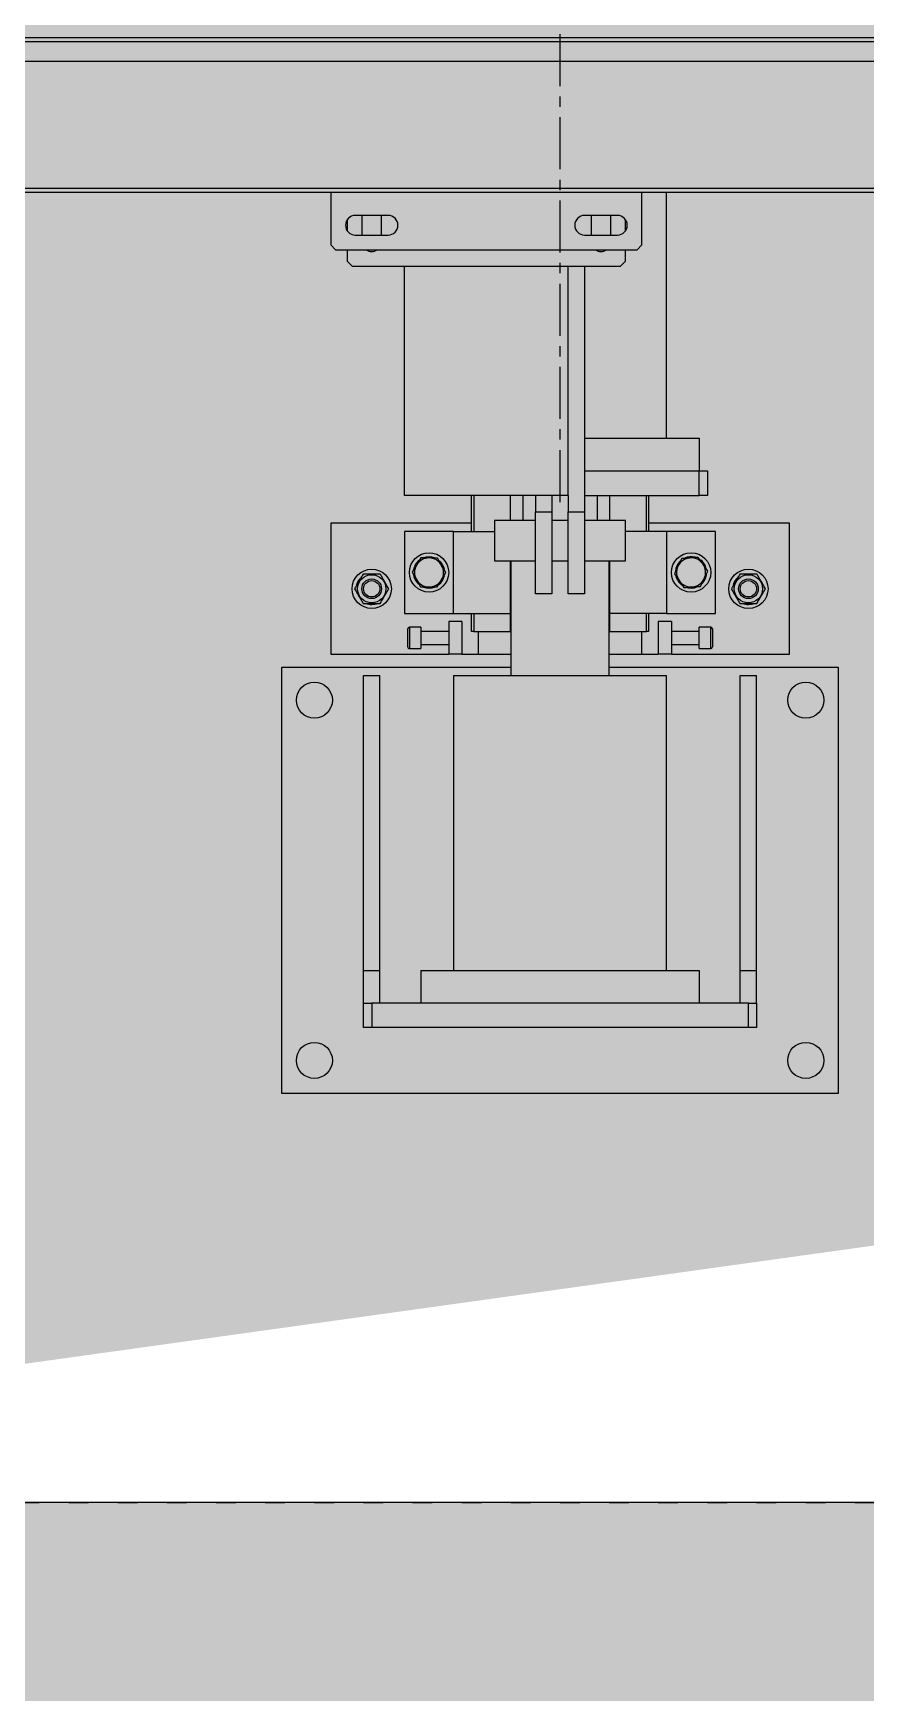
# Model space of a CAD drawing. Header units: millimetres. Extents: x 6622 to 532820, y 3370 to 359312.
# Drawn here: x 458978 to 459487, y 267924 to 268937 of the extents above; entities that cross this region are included whole.
import ezdxf

# ---------------------------------------------------------------- set-up
doc = ezdxf.new("R2010")
doc.units = ezdxf.units.MM
doc.linetypes.add('ACAD_ISO03W100', pattern=[30, 12, -18])
doc.linetypes.add('CENTER', pattern=[50.8, 31.75, -6.35, 6.35, -6.35])

# ---------------------------------------------------------------- blocks, each defined once
blk = doc.blocks.new('A$C6F3A12F4')
at = {"color": 2, "linetype": 'Continuous', "lineweight": 25}
for p, q in [((45690.6, 1065), (45690.6, 2635)), ((45693.2, 2635), (45693.2, 1065)), ((45705.2, 2635), (45705.2, 1065)), ((45782.6, 1065), (45782.6, 2635)), ((45785.2, 2635), (45785.2, 1065)), ((46075.2, 2020), (46075.2, 1880)), ((46335.2, 2020), (46075.2, 2020)), ((46335.2, 1680), (46335.2, 2020)), ((46067.2, 1990), (45987.2, 1990)), ((45987.2, 1990), (45987.2, 1904)), ((46067.2, 1918), (46067.2, 1990)), ((46080.2, 1960), (46080.2, 1970)), ((46260.2, 1970), (46080.2, 1970)), ((46260.2, 1960), (46260.2, 1970)), ((46280.2, 1970), (46260.2, 1970)), ((46280.2, 1965), (46280.2, 1970)), ((46280.2, 1970), (46295.2, 1970)), ((46295.2, 1970), (46295.2, 1965)), ((46036.8, 1965), (46036.2, 1965)), ((46036.6, 1963.2), (46036.2, 1963.2)), ((46036.3, 1962.2), (46036.6, 1963.2)), ((46260.2, 1960), (46080.2, 1960)), ((46280.2, 1960), (46260.2, 1960)), ((46295.2, 1965), (46280.2, 1965)), ((46280.2, 1965), (46280.2, 1735)), ((46295.2, 1965), (46295.2, 1735)), ((45955.2, 1940), (45970.2, 1940)), ((45955.2, 1935), (45955.2, 1940)), ((45970.2, 1940), (45970.2, 1935)), ((46042.2, 1945), (45992.2, 1945)), ((45992.2, 1945), (45992.2, 1915)), ((46012.2, 1937.3), (46008, 1934.4)), ((46016.4, 1940.2), (46012.2, 1937.3)), ((46021, 1938), (46016.4, 1940.2)), ((46025.7, 1935.8), (46021, 1938)), ((46042.2, 1915), (46042.2, 1945)), ((46050.7, 1942), (46050.7, 1935)), ((46063.7, 1942), (46050.7, 1942)), ((46051.7, 1943), (46062.7, 1943)), ((46063.7, 1935), (46063.7, 1942)), ((45935.2, 1935), (45955.2, 1935)), ((45935.2, 1865), (45935.2, 1935)), ((45970.2, 1935), (45955.2, 1935)), ((45955.2, 1865), (45955.2, 1935)), ((45970.2, 1865), (45970.2, 1935)), ((46026.7, 1930), (46026.1, 1930)), ((46026.6, 1928.2), (46026.2, 1928.2)), ((46026.4, 1927.4), (46026.6, 1928.2)), ((46063.7, 1935), (46050.7, 1935)), ((46053.2, 1935), (46053.2, 1918)), ((46061.2, 1918), (46061.2, 1935)), ((46260.2, 1935), (46280.2, 1935)), ((46260.2, 1765), (46260.2, 1935)), ((46008.8, 1924.2), (46013.4, 1922)), ((46013.4, 1922), (46018, 1919.8)), ((46018, 1919.8), (46022.2, 1922.7)), ((46022.2, 1922.7), (46026.4, 1925.6)), ((46047.2, 1918), (46047.2, 1910)), ((46047.2, 1918), (46067.2, 1918)), ((46067.2, 1918), (46067.2, 1910)), ((45935.2, 1915), (45785.2, 1915)), ((45992.2, 1915), (46042.2, 1915)), ((45992.2, 1915), (45992.2, 1890)), ((46042.2, 1915), (46042.2, 1880.2)), ((46047.2, 1910), (46067.2, 1910)), ((46067.2, 1900), (46067.2, 1910)), ((46260.2, 1915), (46080.2, 1915)), ((46080.2, 1785), (46080.2, 1915)), ((45817.2, 1900), (45785.2, 1900)), ((45820.2, 1897), (45817.2, 1900)), ((45820.2, 1713), (45820.2, 1897)), ((45970.2, 1904), (45992.2, 1904)), ((45992.2, 1902.7), (45970.2, 1902.7)), ((46042.2, 1904), (46053.2, 1904)), ((46053.2, 1902.7), (46042.2, 1902.7)), ((46053.2, 1904), (46053.2, 1902.7)), ((46053.2, 1880.2), (46053.2, 1902.7)), ((46067.2, 1900), (46053.2, 1900)), ((46067.2, 1880), (46067.2, 1900)), ((45808.5, 1890), (45801.9, 1890)), ((45827.2, 1890), (45820.2, 1890)), ((45830.2, 1887), (45827.2, 1890)), ((45830.2, 1723), (45830.2, 1887)), ((46010.2, 1890), (45985.2, 1890)), ((45985.2, 1865), (45985.2, 1890)), ((46010.2, 1865), (46010.2, 1890)), ((45799.2, 1885), (45799.2, 1865)), ((45811.2, 1881), (45799.2, 1881)), ((45811.2, 1865), (45811.2, 1885)), ((45970.2, 1880.2), (45985.2, 1880.2)), ((46010.2, 1880.2), (46053.2, 1880.2)), ((46080.2, 1880), (46010.2, 1880)), ((46053.2, 1880.2), (46053.2, 1880)), ((45799.2, 1869), (45811.2, 1869)), ((45830.2, 1865), (45980.2, 1865)), ((45985.2, 1872.8), (45970.2, 1872.8)), ((45980.2, 1855), (45980.2, 1865)), ((45980.2, 1865), (46030.2, 1865)), ((46030.2, 1865), (46030.2, 1855)), ((45970.2, 1855), (45830.2, 1855)), ((45970.2, 1855), (45980.2, 1855)), ((45970.2, 1855), (45970.2, 1755)), ((46030.2, 1855), (45980.2, 1855)), ((45985.2, 1845), (45985.2, 1855)), ((46010.2, 1845), (46010.2, 1855)), ((45970.2, 1845), (45980.2, 1845)), ((45980.2, 1835), (45980.2, 1845)), ((45980.2, 1845), (46030.2, 1845)), ((46030.2, 1845), (46030.2, 1835)), ((45970.2, 1835), (45980.2, 1835)), ((46030.2, 1835), (45980.2, 1835)), ((45985.2, 1810), (45985.2, 1835)), ((46010.2, 1810), (46010.2, 1835)), ((45970.2, 1827.2), (45985.2, 1827.2)), ((45985.2, 1819.8), (45970.2, 1819.8)), ((46010.2, 1820), (46080.2, 1820)), ((46053.2, 1819.8), (46010.2, 1819.8)), ((46042.2, 1785), (46042.2, 1819.8)), ((46053.2, 1820), (46053.2, 1819.8)), ((46053.2, 1797.3), (46053.2, 1819.8)), ((46067.2, 1800), (46067.2, 1820)), ((46075.2, 1820), (46075.2, 1680)), ((45985.2, 1810), (46010.2, 1810)), ((45992.2, 1785), (45992.2, 1810)), ((45970.2, 1797.3), (45992.2, 1797.3)), ((45992.2, 1796), (45970.2, 1796)), ((45987.2, 1796), (45987.2, 1710)), ((46042.2, 1797.3), (46053.2, 1797.3)), ((46053.2, 1796), (46042.2, 1796)), ((46053.2, 1800), (46067.2, 1800)), ((46053.2, 1797.3), (46053.2, 1796)), ((46067.2, 1790), (46067.2, 1800)), ((46042.2, 1785), (45992.2, 1785)), ((45992.2, 1785), (45992.2, 1755)), ((46042.2, 1755), (46042.2, 1785)), ((46047.2, 1790), (46047.2, 1782)), ((46047.2, 1790), (46067.2, 1790)), ((46067.2, 1790), (46067.2, 1782)), ((46080.2, 1785), (46260.2, 1785)), ((46012.9, 1777.7), (46008.4, 1775.2)), ((46017.3, 1780.2), (46012.9, 1777.7)), ((46021.7, 1777.6), (46017.3, 1780.2)), ((46026.1, 1775), (46021.7, 1777.6)), ((46047.2, 1782), (46067.2, 1782)), ((46053.2, 1782), (46053.2, 1765)), ((46061.2, 1765), (46061.2, 1782)), ((46067.2, 1710), (46067.2, 1782)), ((46008.3, 1765), (46012.7, 1762.4)), ((46021.5, 1762.3), (46026, 1764.8)), ((46026.6, 1768.2), (46026, 1768.2)), ((46026.7, 1770), (46026.1, 1770)), ((46026.2, 1766.7), (46026.6, 1768.2)), ((46050.7, 1765), (46050.7, 1758)), ((46050.7, 1765), (46063.7, 1765)), ((46063.7, 1758), (46063.7, 1765)), ((46260.2, 1765), (46280.2, 1765)), ((45970.2, 1755), (45830.2, 1755)), ((45992.2, 1755), (46042.2, 1755)), ((46012.7, 1762.4), (46017.1, 1759.8)), ((46017.1, 1759.8), (46021.5, 1762.3)), ((46050.7, 1758), (46063.7, 1758)), ((46062.7, 1757), (46051.7, 1757)), ((45799.2, 1745), (45799.2, 1725)), ((45811.2, 1725), (45811.2, 1745)), ((45811.2, 1741), (45799.2, 1741)), ((46036.8, 1735), (46036.2, 1735)), ((46036.6, 1733.2), (46036.2, 1733.2)), ((46036.3, 1732.2), (46036.6, 1733.2)), ((46080.2, 1730), (46080.2, 1740)), ((46260.2, 1740), (46080.2, 1740)), ((46260.2, 1730), (46260.2, 1740)), ((46280.2, 1740), (46260.2, 1740)), ((46280.2, 1735), (46295.2, 1735)), ((46280.2, 1730), (46280.2, 1735)), ((46295.2, 1735), (46295.2, 1730)), ((45799.2, 1729), (45811.2, 1729)), ((45827.2, 1720), (45830.2, 1723)), ((46260.2, 1730), (46080.2, 1730)), ((46280.2, 1730), (46260.2, 1730)), ((46295.2, 1730), (46280.2, 1730)), ((45801.9, 1720), (45808.5, 1720)), ((45817.2, 1710), (45820.2, 1713)), ((45820.2, 1720), (45827.2, 1720)), ((45785.2, 1710), (45817.2, 1710)), ((45987.2, 1710), (46067.2, 1710)), ((46075.2, 1680), (46335.2, 1680))]:
    blk.add_line(p, q, dxfattribs=at)
at = {"color": 2, "linetype": 'Continuous', "lineweight": 25, "flags": 128}
for points in [[(46036.8, 1965), (46036.6, 1966.9), (46036.3, 1967.9)], [(46026.7, 1770), (46026.6, 1771.9), (46026.2, 1773.3)], [(46036.8, 1735), (46036.6, 1736.9), (46036.3, 1737.9)]]:
    blk.add_lwpolyline(points, dxfattribs=at)
at = {"color": 2, "linetype": 'Continuous', "lineweight": 25}
for centre, radius in [((46095.2, 2000), 11), ((46315.2, 2000), 11), ((46027.2, 1965), 12), ((46027.2, 1965), 8.62), ((46027.2, 1965), 6), ((46027.2, 1965), 5), ((46017.2, 1930), 12), ((46017.2, 1770), 12), ((46027.2, 1735), 12), ((46027.2, 1735), 8.63), ((46027.2, 1735), 6), ((46027.2, 1735), 5), ((46095.2, 1700), 11), ((46315.2, 1700), 11)]:
    blk.add_circle(centre, radius, dxfattribs=at)
for centre, radius, start, end in [((46027.2, 1965), 9.55, 221.2996, 256.7088), ((46027.2, 1965), 9.55, 349.1982, 0), ((46017.2, 1930), 8.87, 124.3653, 184.3653), ((46017.2, 1930), 9.55, 104.5207, 143.3519), ((46017.2, 1930), 8.87, 64.3653, 124.3653), ((46017.2, 1930), 9.55, 42.9611, 84.8708), ((46017.2, 1930), 8.87, 4.3653, 64.3653), ((46051.7, 1942), 1, 90, 180), ((46062.7, 1942), 1, 0, 90), ((46017.2, 1930), 9.55, 165.3637, 203.9741), ((46017.2, 1930), 8.87, 184.3653, 244.3653), ((46017.2, 1930), 8.87, 304.3653, 4.3653), ((46017.2, 1930), 9.55, 0, 24.9691), ((46017.2, 1930), 9.55, 349.1982, 0), ((46017.2, 1930), 9.55, 224.4516, 265.4367), ((46017.2, 1930), 8.87, 244.3653, 304.3653), ((46017.2, 1930), 9.55, 283.449, 324.061), ((45805.2, 1885), 6, 0, 180), ((45815.2, 1875), 6, 326.4427, 33.5573), ((45805.2, 1865), 6, 180, 0), ((46017.2, 1770), 8.86, 119.2605, 179.2605), ((46017.2, 1770), 9.55, 100.2117, 138.719), ((46017.2, 1770), 8.87, 59.2605, 119.2605), ((46017.2, 1770), 9.55, 39.2327, 78.2787), ((46017.2, 1770), 8.87, 359.2605, 59.2605), ((46017.2, 1770), 9.55, 159.6568, 200.1031), ((46017.2, 1770), 8.87, 179.2605, 239.2605), ((46017.2, 1770), 9.55, 218.1131, 259.2938), ((46017.2, 1770), 9.55, 279.5995, 318.253), ((46017.2, 1770), 8.86, 299.2605, 359.2605), ((46017.2, 1770), 9.55, 349.1982, 0), ((46017.2, 1770), 8.87, 239.2605, 299.2605), ((46051.7, 1758), 1, 180, 270), ((46062.7, 1758), 1, 270, 0), ((45805.2, 1745), 6, 0, 180), ((45815.2, 1735), 6, 326.4427, 33.5573), ((46027.2, 1735), 9.55, 349.1982, 0), ((45805.2, 1725), 6, 180, 0), ((46027.2, 1735), 9.55, 221.2996, 256.7088)]:
    blk.add_arc(centre, radius, start, end, dxfattribs=at)
for points, knots in [([(46027.2, 1975.4), (46026.4, 1974.9), (46024.8, 1974), (46022.5, 1972.7), (46020.3, 1971.4), (46018.9, 1970.6), (46018.2, 1970.2)], [0, 0, 0, 0, 0.264655, 0.534831, 0.765327, 1, 1, 1, 1]), ([(46018.2, 1970.2), (46018.2, 1969.8), (46018.2, 1968.5), (46018.2, 1966.2), (46018.2, 1963.2), (46018.2, 1961.1), (46018.2, 1959.8)], [0, 0, 0, 0, 0.131003, 0.38054, 0.636178, 1, 1, 1, 1]), ([(46036.2, 1970.2), (46035.4, 1970.6), (46033.8, 1971.6), (46031.5, 1972.9), (46029.3, 1974.2), (46027.9, 1975), (46027.2, 1975.4)], [0, 0, 0, 0, 0.264347, 0.534834, 0.765328, 1, 1, 1, 1]), ([(46036.2, 1959.8), (46036.2, 1961.1), (46036.2, 1963.2), (46036.2, 1966.2), (46036.2, 1968.4), (46036.2, 1969.8), (46036.2, 1970.2)], [0, 0, 0, 0, 0.363821, 0.613049, 0.868997, 1, 1, 1, 1]), ([(46018.2, 1959.8), (46019, 1959.4), (46020.6, 1958.4), (46022.9, 1957.1), (46025.1, 1955.8), (46026.5, 1955), (46027.2, 1954.6)], [0, 0, 0, 0, 0.264655, 0.534831, 0.765327, 1, 1, 1, 1]), ([(46027.2, 1954.6), (46028, 1955.1), (46029.6, 1956), (46031.9, 1957.3), (46034.1, 1958.6), (46035.5, 1959.4), (46036.2, 1959.8)], [0, 0, 0, 0, 0.2646547, 0.5351428, 0.7653269, 1, 1, 1, 1]), ([(46008, 1934.4), (46008, 1934), (46008.1, 1932.3), (46008.3, 1930.6), (46008.4, 1929.3)], [0, 0, 0, 0, 0.253073, 1, 1, 1, 1]), ([(46008.4, 1929.3), (46008.5, 1927.7), (46008.6, 1925.9), (46008.7, 1924.3), (46008.8, 1924.2)], [0, 0, 0, 0, 0.97299, 1, 1, 1, 1]), ([(46026, 1930.7), (46025.9, 1932), (46025.8, 1933.7), (46025.7, 1935.4), (46025.7, 1935.8)], [0, 0, 0, 0, 0.746966, 1, 1, 1, 1]), ([(46026.4, 1925.6), (46026.4, 1925.6), (46026.3, 1927.3), (46026.2, 1929), (46026, 1930.7)], [0, 0, 0, 0, 0.0270117, 1, 1, 1, 1]), ([(46008.4, 1775.2), (46008.4, 1774.8), (46008.4, 1773.1), (46008.4, 1771.4), (46008.3, 1770.1)], [0, 0, 0, 0, 0.253064, 1, 1, 1, 1]), ([(46026.1, 1769.9), (46026.1, 1771.2), (46026.1, 1772.9), (46026.1, 1774.6), (46026.1, 1775)], [0, 0, 0, 0, 0.746929, 1, 1, 1, 1]), ([(46008.3, 1770.1), (46008.3, 1768.4), (46008.3, 1766.7), (46008.3, 1765), (46008.3, 1765)], [0, 0, 0, 0, 0.9730062, 1, 1, 1, 1]), ([(46026, 1764.8), (46026, 1764.8), (46026, 1766.5), (46026.1, 1768.2), (46026.1, 1769.9)], [0, 0, 0, 0, 0.027003, 1, 1, 1, 1]), ([(46027.2, 1745.4), (46026.4, 1744.9), (46024.8, 1744), (46022.5, 1742.7), (46020.3, 1741.4), (46018.9, 1740.6), (46018.2, 1740.2)], [0, 0, 0, 0, 0.264655, 0.534831, 0.765327, 1, 1, 1, 1]), ([(46036.2, 1740.2), (46035.4, 1740.6), (46033.8, 1741.6), (46031.5, 1742.9), (46029.3, 1744.2), (46027.9, 1745), (46027.2, 1745.4)], [0, 0, 0, 0, 0.264347, 0.534834, 0.765328, 1, 1, 1, 1]), ([(46018.2, 1740.2), (46018.2, 1739.8), (46018.2, 1738.5), (46018.2, 1736.2), (46018.2, 1733.2), (46018.2, 1731.1), (46018.2, 1729.8)], [0, 0, 0, 0, 0.1310035, 0.3805405, 0.636178, 1, 1, 1, 1]), ([(46036.2, 1729.8), (46036.2, 1731.1), (46036.2, 1733.2), (46036.2, 1736.2), (46036.2, 1738.4), (46036.2, 1739.8), (46036.2, 1740.2)], [0, 0, 0, 0, 0.363821, 0.613048, 0.868997, 1, 1, 1, 1]), ([(46018.2, 1729.8), (46019, 1729.4), (46020.6, 1728.4), (46022.9, 1727.1), (46025.1, 1725.8), (46026.5, 1725), (46027.2, 1724.6)], [0, 0, 0, 0, 0.264655, 0.534831, 0.765327, 1, 1, 1, 1]), ([(46027.2, 1724.6), (46028, 1725.1), (46029.6, 1726), (46031.9, 1727.3), (46034.1, 1728.6), (46035.5, 1729.4), (46036.2, 1729.8)], [0, 0, 0, 0, 0.2646547, 0.5351428, 0.7653269, 1, 1, 1, 1])]:
    blk.add_open_spline(points, degree=3, knots=knots, dxfattribs=at)

msp = doc.modelspace()

# ---------------------------------------------------------------- hatches: boundary and pattern name
h = msp.add_hatch()
h.set_pattern_fill('ANGLE', color=3, scale=5)
h.set_pattern_definition([(0, (0, 0), (0, 34.925), [25.4, -9.525]), (90, (0, 0), (-34.925, 2e-15), [25.4, -9.525])])
edge = h.paths.add_edge_path()
edge.add_line((457414.55, 270044.997), (457414.55, 267907.595))
edge.add_line((457535, 270044.997), (457535, 268040))
edge.add_line((472399.364, 268040), (457535, 268040))
edge.add_line((472503.909, 267907.595), (457414.55, 267907.595))
edge.add_line((472399.364, 269994.998), (472399.364, 268040))
edge.add_line((472503.909, 269994.998), (472503.909, 267907.595))
h.paths.add_polyline_path([(455537.256, 268490), (455537.256, 269590), (455087.256, 269590), (455087.256, 268490)], flags=9)

# ---------------------------------------------------------------- linework, layer by layer
at = {"color": 1, "linetype": 'CENTER'}
msp.add_line((459300, 268650.975), (459300, 314810.514), dxfattribs=at)
at = {"color": 2, "linetype": 'ACAD_ISO03W100'}
msp.add_line((388950, 268040), (517950, 268040), dxfattribs=at)
at = {"color": 3}
msp.add_line((472399.364, 268040), (457535, 268040), dxfattribs=at)

# ---------------------------------------------------------------- block references
at = {"color": 0, "rotation": 270}
msp.add_blockref('A$C6F3A12F4', (457450, 314625.198), dxfattribs=at)

doc.saveas('drawing.dxf')
